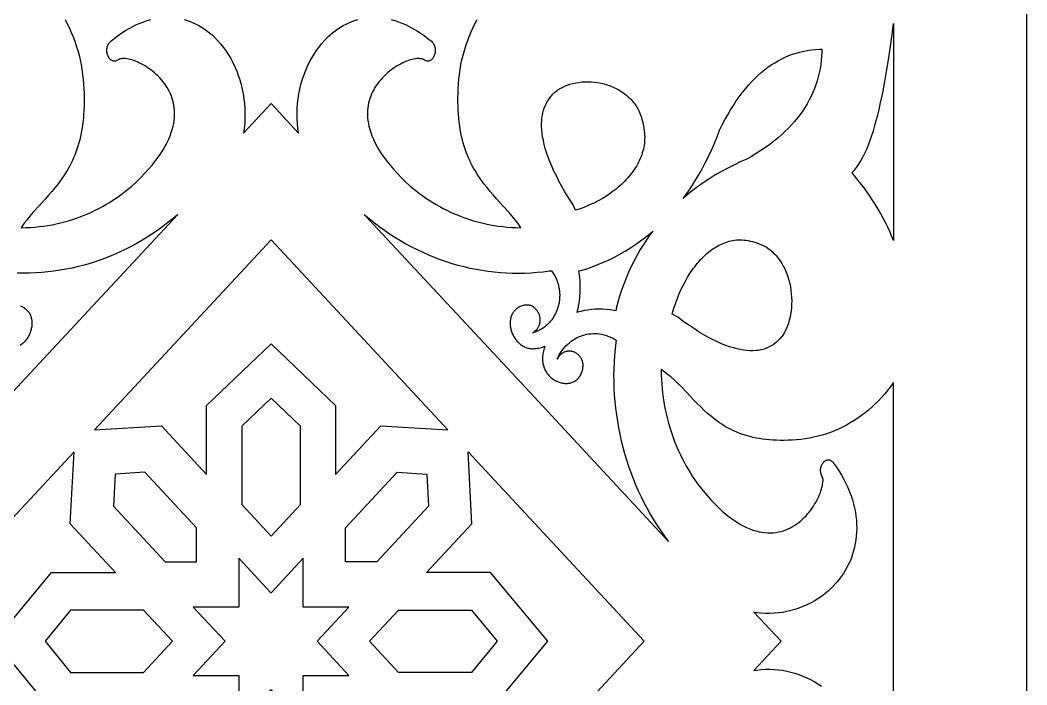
# Model space of a CAD drawing. Extents: x -170 to 170, y -482 to 482.
# Drawn here: x -56.4 to 170, y -160.6 to -11.2 of the extents above; entities that cross this region are included whole.
import ezdxf

# ---------------------------------------------------------------- set-up
doc = ezdxf.new("R2010")
doc.units = 0
doc.header["$MEASUREMENT"] = 0
doc.layers.add('LAYER_1', color=18, linetype='CONTINUOUS')

msp = doc.modelspace()

# ---------------------------------------------------------------- linework, layer by layer
at = {"layer": 'LAYER_1'}
for points in [[(170, -482.5), (170, 482.5), (-170, 482.5), (-170, -482.5)], [(139.98, -60.67), (139.58, -59.68), (139.16, -58.69), (138.71, -57.69), (138.22, -56.69), (137.71, -55.69), (137.16, -54.68), (136.58, -53.67), (135.96, -52.65), (135.31, -51.64), (134.63, -50.62), (133.91, -49.6), (133.16, -48.58), (132.37, -47.56), (131.54, -46.53), (130.68, -45.51), (130.95, -45.22), (131.21, -44.92), (131.46, -44.6), (131.71, -44.26), (132.2, -43.55), (132.67, -42.78), (133.12, -41.95), (133.56, -41.07), (133.97, -40.15), (134.37, -39.18), (134.76, -38.16), (135.12, -37.1), (135.48, -36.01), (135.82, -34.88), (136.14, -33.72), (136.45, -32.53), (136.75, -31.31), (137.04, -30.07), (137.31, -28.81), (137.58, -27.53), (137.83, -26.23), (138.07, -24.93), (138.53, -22.29), (138.94, -19.63), (139.33, -16.98), (139.69, -14.36), (140, -11.92), (140, -60.74)], [(123.88, -18.28), (123.83, -19.25), (123.75, -20.2), (123.63, -21.15), (123.48, -22.08), (123.3, -23), (123.08, -23.9), (122.83, -24.8), (122.55, -25.68), (122.23, -26.56), (121.88, -27.42), (121.49, -28.27), (121.07, -29.11), (120.61, -29.94), (120.11, -30.76), (119.58, -31.57), (119.01, -32.36), (118.4, -33.15), (117.76, -33.93), (117.07, -34.7), (116.35, -35.46), (115.59, -36.21), (114.79, -36.94), (113.95, -37.67), (113.07, -38.39), (112.16, -39.09), (111.2, -39.79), (110.19, -40.47), (109.15, -41.14), (108.07, -41.8), (107, -42.42), (105.55, -43.05), (104.07, -43.75), (102.62, -44.48), (101.2, -45.25), (99.83, -46.05), (98.49, -46.89), (97.2, -47.75), (95.94, -48.65), (94.71, -49.57), (93.53, -50.53), (92.68, -51.26), (93.36, -50.35), (94.25, -49.07), (95.11, -47.76), (95.94, -46.4), (96.75, -45.01), (97.52, -43.57), (98.27, -42.09), (98.98, -40.57), (99.66, -39.01), (100.31, -37.41), (100.9, -35.86), (101.47, -34.71), (102.09, -33.55), (102.71, -32.42), (103.35, -31.35), (103.99, -30.32), (104.65, -29.33), (105.31, -28.38), (105.99, -27.48), (106.68, -26.62), (107.37, -25.8), (108.08, -25.02), (108.79, -24.29), (109.52, -23.6), (110.25, -22.94), (110.99, -22.33), (111.74, -21.76), (112.51, -21.23), (113.28, -20.73), (114.06, -20.28), (114.85, -19.86), (115.65, -19.48), (116.46, -19.14), (117.28, -18.83), (118.12, -18.56), (118.96, -18.33), (119.81, -18.13), (120.68, -17.97), (121.56, -17.85), (122.44, -17.76), (123.35, -17.71), (123.89, -17.7)], [(84.03, -37.91), (84, -38.36), (83.96, -38.81), (83.9, -39.26), (83.83, -39.69), (83.74, -40.13), (83.64, -40.56), (83.51, -40.98), (83.38, -41.41), (83.23, -41.83), (83.06, -42.25), (82.88, -42.66), (82.68, -43.07), (82.47, -43.48), (82.24, -43.89), (81.99, -44.3), (81.74, -44.7), (81.46, -45.09), (81.18, -45.49), (80.88, -45.88), (80.56, -46.26), (80.24, -46.64), (79.9, -47.01), (79.54, -47.38), (79.18, -47.75), (78.8, -48.1), (78.41, -48.45), (78.02, -48.8), (77.61, -49.14), (77.19, -49.46), (76.76, -49.79), (76.35, -50.08), (75.44, -50.7), (74.52, -51.26), (73.58, -51.79), (72.63, -52.28), (71.66, -52.72), (70.69, -53.13), (69.72, -53.49), (68.76, -53.8), (68.51, -53.87), (67.86, -52.53), (66.86, -50.97), (66.11, -49.74), (65.41, -48.53), (64.76, -47.35), (64.17, -46.2), (63.63, -45.09), (63.14, -44), (62.71, -42.95), (62.32, -41.93), (61.98, -40.95), (61.69, -40), (61.45, -39.09), (61.25, -38.21), (61.09, -37.37), (60.97, -36.57), (60.9, -35.81), (60.86, -35.08), (60.85, -34.39), (60.88, -33.73), (60.94, -33.11), (61.03, -32.52), (61.14, -31.96), (61.28, -31.43), (61.45, -30.92), (61.64, -30.44), (61.86, -29.97), (62.1, -29.52), (62.38, -29.08), (62.68, -28.65), (63.01, -28.24), (63.38, -27.83), (63.76, -27.45), (63.91, -27.32), (64.11, -27.16), (64.32, -27), (64.54, -26.84), (64.77, -26.69), (64.98, -26.56), (65.52, -26.27), (66.06, -26.01), (66.64, -25.78), (67.24, -25.57), (67.87, -25.4), (68.53, -25.25), (69.2, -25.14), (69.89, -25.06), (70.59, -25.01), (71.31, -25), (72.03, -25.02), (72.75, -25.08), (73.47, -25.18), (74.19, -25.31), (74.9, -25.48), (75.59, -25.68), (76.28, -25.92), (76.95, -26.19), (77.63, -26.51), (77.92, -26.66), (78.23, -26.84), (78.53, -27.02), (78.83, -27.21), (79.12, -27.41), (79.41, -27.62), (79.69, -27.84), (79.96, -28.06), (80.23, -28.29), (80.49, -28.53), (80.74, -28.78), (80.98, -29.03), (81.22, -29.3), (81.45, -29.57), (81.67, -29.85), (81.89, -30.14), (82.09, -30.44), (82.29, -30.74), (82.48, -31.06), (82.58, -31.25), (82.78, -31.7), (83.01, -32.28), (83.22, -32.85), (83.4, -33.4), (83.56, -33.95), (83.69, -34.48), (83.8, -35), (83.88, -35.51), (83.95, -36.01), (84, -36.5), (84.03, -36.97), (84.04, -37.44)], [(55.17, -91.61), (20.95, -54.82), (22.05, -55.76), (23.18, -56.67), (24.32, -57.55), (25.49, -58.4), (26.67, -59.21), (27.87, -59.99), (29.09, -60.73), (30.33, -61.44), (31.58, -62.11), (32.84, -62.75), (34.12, -63.35), (35.41, -63.92), (36.72, -64.45), (38.03, -64.95), (39.36, -65.41), (40.69, -65.84), (42.03, -66.23), (43.38, -66.58), (44.74, -66.89), (46.1, -67.17), (47.47, -67.41), (48.84, -67.61), (50.21, -67.78), (51.59, -67.91), (52.97, -68), (54.34, -68.05), (55.72, -68.06), (57.1, -68.03), (58.47, -67.97), (59.84, -67.86), (61.21, -67.72), (62.57, -67.53), (63.05, -67.49), (63.22, -67.72), (63.39, -67.96), (63.54, -68.2), (63.69, -68.44), (63.83, -68.68), (63.96, -68.93), (64.08, -69.18), (64.19, -69.43), (64.3, -69.69), (64.39, -69.95), (64.48, -70.2), (64.56, -70.46), (64.63, -70.73), (64.69, -70.99), (64.75, -71.25), (64.8, -71.52), (64.84, -71.78), (64.87, -72.05), (64.89, -72.32), (64.91, -72.58), (64.92, -72.85), (64.92, -73.12), (64.91, -73.38), (64.9, -73.65), (64.88, -73.91), (64.85, -74.17), (64.81, -74.44), (64.77, -74.7), (64.72, -74.96), (64.66, -75.21), (64.59, -75.47), (64.52, -75.72), (64.44, -75.97), (64.36, -76.22), (64.26, -76.46), (64.16, -76.7), (64.06, -76.94), (63.94, -77.18), (63.82, -77.41), (63.7, -77.64), (63.56, -77.86), (63.42, -78.08), (63.28, -78.3), (63.13, -78.51), (62.97, -78.71), (62.8, -78.91), (62.63, -79.11), (62.46, -79.3), (62.27, -79.49), (62.08, -79.67), (61.89, -79.84), (61.69, -80.01), (61.48, -80.17), (61.27, -80.32), (61.05, -80.47), (60.83, -80.61), (60.6, -80.74), (60.36, -80.87), (60.12, -80.99), (59.88, -81.1), (59.63, -81.21), (59.37, -81.3), (59.11, -81.39), (58.84, -81.47), (59.04, -81.35), (59.25, -81.21), (59.44, -81.05), (59.63, -80.87), (59.74, -80.75), (59.84, -80.62), (59.94, -80.49), (60.02, -80.35), (60.1, -80.21), (60.18, -80.07), (60.25, -79.93), (60.31, -79.78), (60.36, -79.63), (60.41, -79.48), (60.44, -79.33), (60.48, -79.17), (60.5, -79.01), (60.52, -78.86), (60.53, -78.7), (60.53, -78.54), (60.53, -78.38), (60.52, -78.22), (60.5, -78.07), (60.48, -77.91), (60.45, -77.75), (60.41, -77.6), (60.36, -77.45), (60.31, -77.3), (60.25, -77.15), (60.18, -77), (60.11, -76.86), (60.03, -76.72), (59.94, -76.58), (59.84, -76.45), (59.74, -76.32), (59.63, -76.19), (59.5, -76.06), (59.37, -75.93), (59.23, -75.81), (59.08, -75.69), (58.92, -75.59), (58.76, -75.5), (58.58, -75.42), (58.4, -75.35), (58.21, -75.3), (58.02, -75.25), (57.81, -75.23), (57.6, -75.21), (57.38, -75.21), (57.16, -75.23), (56.93, -75.26), (56.7, -75.31), (56.45, -75.39), (56.22, -75.47), (56, -75.57), (55.79, -75.68), (55.59, -75.79), (55.4, -75.92), (55.23, -76.05), (55.06, -76.19), (54.91, -76.34), (54.76, -76.5), (54.63, -76.66), (54.5, -76.83), (54.39, -77), (54.29, -77.18), (54.19, -77.37), (54.11, -77.56), (54.04, -77.75), (53.97, -77.95), (53.92, -78.15), (53.87, -78.36), (53.84, -78.57), (53.81, -78.78), (53.79, -78.99), (53.79, -79.21), (53.79, -79.43), (53.79, -79.64), (53.81, -79.86), (53.84, -80.08), (53.87, -80.3), (53.92, -80.52), (53.97, -80.74), (54.03, -80.95), (54.09, -81.17), (54.17, -81.38), (54.25, -81.59), (54.34, -81.8), (54.44, -82.01), (54.54, -82.21), (54.65, -82.41), (54.77, -82.6), (54.9, -82.79), (55.03, -82.97), (55.17, -83.15), (55.31, -83.33), (55.47, -83.49), (55.62, -83.65), (55.79, -83.81), (55.96, -83.95), (56.14, -84.09), (56.32, -84.22), (56.51, -84.35), (56.7, -84.46), (56.9, -84.56), (57.11, -84.66), (57.32, -84.75), (57.53, -84.82), (57.76, -84.88), (57.98, -84.94), (58.21, -84.98), (58.45, -85.01), (58.69, -85.03), (58.93, -85.03), (59.18, -85.02), (59.43, -85), (59.71, -84.97), (59.99, -84.93), (60.26, -84.88), (60.53, -84.81), (60.8, -84.74), (61.07, -84.66), (61.33, -84.56), (61.58, -84.46), (61.49, -84.73), (61.4, -85.01), (61.32, -85.3), (61.25, -85.59), (61.19, -85.88), (61.14, -86.17), (61.1, -86.47), (61.08, -86.77), (61.06, -87.04), (61.05, -87.31), (61.05, -87.57), (61.07, -87.83), (61.1, -88.08), (61.14, -88.33), (61.19, -88.57), (61.25, -88.81), (61.32, -89.04), (61.39, -89.27), (61.48, -89.49), (61.58, -89.71), (61.69, -89.91), (61.8, -90.12), (61.92, -90.31), (62.05, -90.5), (62.19, -90.69), (62.33, -90.87), (62.48, -91.04), (62.63, -91.2), (62.79, -91.36), (62.96, -91.51), (63.13, -91.65), (63.31, -91.78), (63.49, -91.91), (63.67, -92.03), (63.86, -92.14), (64.05, -92.25), (64.24, -92.34), (64.44, -92.43), (64.64, -92.51), (64.84, -92.58), (65.04, -92.65), (65.24, -92.7), (65.45, -92.75), (65.65, -92.79), (65.85, -92.81), (66.06, -92.83), (66.26, -92.84), (66.46, -92.84), (66.66, -92.83), (66.86, -92.81), (67.06, -92.79), (67.25, -92.75), (67.45, -92.7), (67.63, -92.64), (67.82, -92.57), (68, -92.49), (68.18, -92.4), (68.35, -92.3), (68.52, -92.19), (68.68, -92.07), (68.83, -91.94), (68.99, -91.79), (69.13, -91.64), (69.27, -91.47), (69.4, -91.29), (69.52, -91.1), (69.64, -90.9), (69.75, -90.69), (69.84, -90.46), (69.93, -90.23), (70.02, -89.98), (70.09, -89.71), (70.13, -89.46), (70.16, -89.21), (70.18, -88.97), (70.18, -88.74), (70.17, -88.51), (70.14, -88.29), (70.1, -88.08), (70.05, -87.88), (69.98, -87.68), (69.91, -87.5), (69.83, -87.32), (69.73, -87.15), (69.63, -86.99), (69.52, -86.84), (69.4, -86.69), (69.27, -86.56), (69.15, -86.44), (69.03, -86.33), (68.91, -86.23), (68.78, -86.13), (68.65, -86.04), (68.51, -85.96), (68.38, -85.89), (68.24, -85.83), (68.1, -85.77), (67.96, -85.72), (67.81, -85.68), (67.67, -85.64), (67.52, -85.62), (67.38, -85.6), (67.23, -85.59), (67.08, -85.58), (66.94, -85.59), (66.79, -85.6), (66.64, -85.62), (66.5, -85.65), (66.35, -85.68), (66.21, -85.72), (66.07, -85.77), (65.93, -85.83), (65.79, -85.89), (65.66, -85.97), (65.53, -86.05), (65.4, -86.13), (65.27, -86.23), (65.15, -86.33), (65.03, -86.44), (64.92, -86.56), (64.75, -86.76), (64.61, -86.97), (64.48, -87.19), (64.36, -87.41), (64.47, -87.16), (64.58, -86.91), (64.71, -86.67), (64.83, -86.43), (65.1, -85.97), (65.39, -85.54), (65.7, -85.12), (66.03, -84.73), (66.38, -84.35), (66.74, -84), (67.11, -83.68), (67.5, -83.37), (67.9, -83.09), (68.32, -82.84), (68.74, -82.6), (69.18, -82.39), (69.62, -82.21), (70.07, -82.05), (70.53, -81.91), (71, -81.8), (71.47, -81.72), (71.94, -81.66), (72.42, -81.63), (72.9, -81.63), (73.38, -81.65), (73.86, -81.7), (74.34, -81.78), (74.82, -81.89), (75.29, -82.02), (75.77, -82.18), (76.23, -82.38), (76.69, -82.6), (77.15, -82.85), (77.59, -83.13), (77.55, -83.65), (77.38, -85.11), (77.25, -86.58), (77.15, -88.05), (77.09, -89.53), (77.06, -91.01), (77.07, -92.49), (77.12, -93.97), (77.2, -95.45), (77.32, -96.93), (77.48, -98.41), (77.67, -99.89), (77.89, -101.36), (78.15, -102.82), (78.44, -104.28), (78.77, -105.73), (79.13, -107.17), (79.52, -108.61), (79.95, -110.03), (80.41, -111.45), (80.91, -112.85), (81.44, -114.24), (82, -115.62), (82.59, -116.98), (83.22, -118.32), (83.88, -119.65), (84.57, -120.96), (85.29, -122.26), (86.05, -123.53), (86.83, -124.78), (87.65, -126.01), (88.5, -127.22), (89.38, -128.41)], [(85.45, -59.14), (84.62, -60.32), (83.82, -61.53), (83.06, -62.76), (82.34, -64), (81.66, -65.27), (81.02, -66.55), (80.42, -67.86), (79.86, -69.17), (79.34, -70.51), (78.86, -71.86), (78.41, -73.22), (78.01, -74.59), (77.64, -75.98), (77.52, -76.49), (77.13, -76.41), (76.25, -76.28), (75.39, -76.19), (74.54, -76.15), (73.69, -76.14), (72.86, -76.17), (72.04, -76.23), (71.24, -76.34), (70.45, -76.47), (69.68, -76.64), (68.92, -76.85), (68.88, -76.86), (68.89, -76.82), (69.08, -76), (69.24, -75.17), (69.37, -74.32), (69.46, -73.46), (69.52, -72.58), (69.55, -71.68), (69.54, -70.78), (69.5, -69.86), (69.42, -68.93), (69.3, -67.99), (69.23, -67.56), (69.69, -67.43), (70.99, -67.04), (72.26, -66.61), (73.53, -66.13), (74.79, -65.61), (76.03, -65.05), (77.25, -64.44), (78.46, -63.8), (79.66, -63.11), (80.83, -62.38), (81.99, -61.6), (83.13, -60.79), (84.25, -59.93), (85.36, -59.04), (85.86, -58.6)], [(0, -83.93), (14.5, -97.84), (14.5, -113.33), (24.67, -102.38), (39.74, -103.3), (0, -60.56), (-39.74, -103.3), (-24.67, -102.38), (-14.5, -113.33), (-14.5, -97.84)], [(117.09, -75.01), (117.04, -75.77), (116.97, -76.51), (116.86, -77.24), (116.73, -77.94), (116.56, -78.62), (116.37, -79.27), (116.16, -79.89), (115.92, -80.47), (115.64, -81.05), (115.52, -81.28), (115.38, -81.53), (115.24, -81.76), (115.09, -81.99), (114.94, -82.21), (114.82, -82.36), (114.46, -82.78), (114.09, -83.17), (113.7, -83.53), (113.3, -83.85), (112.9, -84.15), (112.48, -84.41), (112.04, -84.64), (111.59, -84.85), (111.12, -85.03), (110.62, -85.18), (110.1, -85.31), (109.56, -85.4), (108.98, -85.46), (108.37, -85.49), (107.72, -85.49), (107.05, -85.45), (106.34, -85.36), (105.59, -85.24), (104.81, -85.07), (104, -84.85), (103.15, -84.59), (102.27, -84.28), (101.35, -83.92), (100.41, -83.5), (99.43, -83.03), (98.42, -82.5), (97.38, -81.92), (96.32, -81.29), (95.22, -80.59), (94.1, -79.84), (92.95, -79.03), (91.5, -77.96), (90.25, -77.26), (90.32, -76.99), (90.61, -75.95), (90.94, -74.91), (91.32, -73.87), (91.73, -72.83), (92.19, -71.8), (92.68, -70.79), (93.2, -69.81), (93.77, -68.82), (94.05, -68.38), (94.35, -67.92), (94.66, -67.47), (94.97, -67.03), (95.29, -66.6), (95.61, -66.19), (95.95, -65.78), (96.28, -65.39), (96.63, -65.01), (96.98, -64.64), (97.33, -64.29), (97.69, -63.95), (98.05, -63.63), (98.41, -63.32), (98.78, -63.03), (99.16, -62.75), (99.53, -62.49), (99.91, -62.25), (100.29, -62.02), (100.67, -61.8), (101.06, -61.61), (101.45, -61.43), (101.84, -61.27), (102.23, -61.12), (102.63, -60.99), (103.03, -60.88), (103.43, -60.78), (103.84, -60.7), (104.25, -60.64), (104.67, -60.59), (105.1, -60.57), (105.53, -60.56), (105.96, -60.57), (106.41, -60.6), (106.86, -60.65), (107.33, -60.72), (107.8, -60.82), (108.28, -60.93), (108.78, -61.08), (109.28, -61.24), (109.8, -61.44), (110.33, -61.66), (110.87, -61.91), (111.29, -62.12), (111.46, -62.23), (111.76, -62.44), (112.04, -62.65), (112.32, -62.87), (112.59, -63.1), (112.85, -63.34), (113.1, -63.59), (113.35, -63.84), (113.58, -64.1), (113.81, -64.37), (114.04, -64.65), (114.25, -64.94), (114.46, -65.23), (114.66, -65.53), (114.85, -65.84), (115.04, -66.15), (115.22, -66.48), (115.39, -66.81), (115.55, -67.14), (115.69, -67.45), (115.99, -68.18), (116.24, -68.9), (116.46, -69.64), (116.65, -70.39), (116.81, -71.15), (116.93, -71.92), (117.02, -72.7), (117.08, -73.47), (117.1, -74.25)], [(0, -127.18), (6.6, -120.1), (6.6, -102.42), (0, -96.18), (-6.6, -102.42), (-6.6, -120.1)], [(-44.3, -193.47), (-45.15, -177.27), (-34.97, -166.32), (-49.37, -166.32), (-62.22, -150.83), (-49.37, -135.35), (-34.97, -135.35), (-45.15, -124.4), (-44.3, -108.2), (-83.94, -150.83)], [(44.3, -193.47), (45.15, -177.27), (34.97, -166.32), (49.37, -166.32), (62.22, -150.83), (49.37, -135.35), (34.97, -135.35), (45.15, -124.4), (44.3, -108.2), (83.94, -150.83)], [(-23.81, -132.92), (-16.75, -132.92), (-16.75, -125.34), (-28.38, -112.83), (-35.06, -113.24), (-35.43, -120.42)], [(23.81, -132.92), (16.75, -132.92), (16.75, -125.34), (28.38, -112.83), (35.06, -113.24), (35.43, -120.42)], [(0, -161.76), (0.01, -161.76), (0.02, -161.76), (7.26, -169.56), (7.26, -158.54), (17.51, -158.54), (10.35, -150.83), (17.51, -143.13), (7.26, -143.13), (7.26, -132.11), (0.02, -139.91), (0.01, -139.91), (0, -139.91), (-0.01, -139.91), (-0.02, -139.91), (-7.26, -132.11), (-7.26, -143.13), (-17.51, -143.13), (-10.35, -150.83), (-17.51, -158.54), (-7.26, -158.54), (-7.26, -169.56), (-0.02, -161.76), (-0.01, -161.76)], [(-45.12, -157.83), (-28.67, -157.83), (-22.18, -150.83), (-28.67, -143.84), (-45.12, -143.84), (-50.84, -150.83)], [(45.12, -157.83), (28.67, -157.83), (22.18, -150.83), (28.67, -143.84), (45.12, -143.84), (50.84, -150.83)]]:
    msp.add_lwpolyline(points, close=True, dxfattribs=at)
for points in [[(-46.34, -11.03), (-45.84, -11.97), (-45.37, -12.93), (-44.94, -13.9), (-44.53, -14.9), (-44.15, -15.91), (-43.8, -16.93), (-43.48, -17.97), (-43.19, -19.02), (-42.94, -20.08), (-42.72, -21.16), (-42.53, -22.25), (-42.38, -23.34), (-42.27, -24.44), (-42.18, -25.53), (-42.11, -26.58), (-42.07, -27.6), (-42.04, -28.6), (-42.04, -29.58), (-42.06, -30.53), (-42.09, -31.45), (-42.15, -32.35), (-42.22, -33.23), (-42.32, -34.09), (-42.43, -34.92), (-42.55, -35.73), (-42.7, -36.53), (-42.86, -37.29), (-43.04, -38.04), (-43.24, -38.77), (-43.44, -39.48), (-43.67, -40.16), (-43.91, -40.83), (-44.16, -41.48), (-44.42, -42.11), (-44.69, -42.72), (-44.97, -43.31), (-45.27, -43.88), (-45.57, -44.44), (-45.89, -44.99), (-46.53, -46.02), (-47.2, -47), (-47.88, -47.93), (-48.59, -48.82), (-49.3, -49.68), (-50.02, -50.51), (-50.74, -51.31), (-52.17, -52.88), (-53.57, -54.44), (-54.23, -55.22), (-54.88, -56.02), (-55.51, -56.83), (-56.1, -57.67), (-56.21, -57.82), (-56.17, -57.82), (-55.15, -57.8), (-54.14, -57.75), (-53.14, -57.68), (-52.16, -57.58), (-51.18, -57.46), (-50.22, -57.32), (-49.26, -57.15), (-48.32, -56.96), (-47.39, -56.75), (-46.47, -56.52), (-45.56, -56.26), (-44.67, -55.99), (-43.78, -55.69), (-42.91, -55.37), (-42.05, -55.03), (-41.2, -54.68), (-40.36, -54.3), (-39.54, -53.91), (-38.73, -53.49), (-37.93, -53.06), (-37.14, -52.61), (-36.36, -52.15), (-35.6, -51.66), (-34.85, -51.16), (-34.11, -50.65), (-33.38, -50.12), (-32.67, -49.57), (-31.97, -49.01), (-31.31, -48.45), (-30.27, -47.49), (-29.29, -46.53), (-28.38, -45.59), (-27.54, -44.66), (-26.76, -43.75), (-26.05, -42.85), (-25.39, -41.97), (-24.8, -41.12), (-24.27, -40.28), (-23.8, -39.46), (-23.38, -38.66), (-23.01, -37.89), (-22.7, -37.14), (-22.43, -36.41), (-22.21, -35.71), (-22.03, -35.03), (-21.89, -34.37), (-21.79, -33.74), (-21.72, -33.13), (-21.68, -32.54), (-21.68, -31.96), (-21.71, -31.4), (-21.76, -30.86), (-21.84, -30.32), (-21.94, -29.79), (-22.08, -29.27), (-22.23, -28.76), (-22.41, -28.26), (-22.62, -27.76), (-22.85, -27.27), (-23.1, -26.79), (-23.38, -26.32), (-23.67, -25.86), (-23.99, -25.41), (-24.32, -24.97), (-24.67, -24.54), (-25.04, -24.13), (-25.42, -23.74), (-25.82, -23.36), (-26.22, -22.99), (-26.64, -22.64), (-27.06, -22.31), (-27.49, -22), (-27.92, -21.71), (-28.35, -21.44), (-28.79, -21.18), (-29.23, -20.95), (-29.66, -20.74), (-30.09, -20.55), (-30.51, -20.38), (-30.92, -20.23), (-31.32, -20.1), (-31.71, -20), (-32.09, -19.91), (-32.44, -19.85), (-32.78, -19.81), (-33.1, -19.8), (-33.39, -19.8), (-33.65, -19.82), (-33.87, -19.86), (-34.07, -19.91), (-34.22, -19.96), (-34.32, -20.02), (-34.48, -20.12), (-34.66, -20.23), (-34.84, -20.31), (-35.02, -20.36), (-35.19, -20.39), (-35.36, -20.38), (-35.52, -20.36), (-35.67, -20.31), (-35.82, -20.24), (-35.97, -20.15), (-36.1, -20.04), (-36.23, -19.92), (-36.34, -19.78), (-36.45, -19.62), (-36.55, -19.46), (-36.64, -19.28), (-36.72, -19.09), (-36.79, -18.89), (-36.84, -18.69), (-36.88, -18.48), (-36.91, -18.27), (-36.93, -18.05), (-36.93, -17.84), (-36.92, -17.62), (-36.89, -17.4), (-36.85, -17.19), (-36.79, -16.98), (-36.72, -16.78), (-36.62, -16.59), (-36.51, -16.4), (-36.38, -16.23), (-36.23, -16.07), (-36.07, -15.91), (-35.25, -15.25), (-34.41, -14.62), (-33.57, -14.03), (-32.74, -13.49), (-31.91, -13), (-31.08, -12.56), (-30.26, -12.16), (-29.45, -11.81), (-28.64, -11.5), (-27.83, -11.24), (-27.04, -11.02)], [(-19.55, -11.02), (-18.86, -11.23), (-18.19, -11.47), (-17.52, -11.74), (-16.87, -12.04), (-16.23, -12.37), (-15.61, -12.74), (-15.01, -13.13), (-14.41, -13.55), (-13.84, -14), (-13.28, -14.48), (-12.71, -15.01), (-11.35, -16.48), (-10.72, -17.27), (-10.14, -18.08), (-9.59, -18.92), (-9.07, -19.8), (-8.59, -20.7), (-8.14, -21.64), (-7.73, -22.6), (-7.36, -23.59), (-7.03, -24.6), (-6.73, -25.63), (-6.48, -26.68), (-6.27, -27.75), (-6.1, -28.83), (-5.97, -29.93), (-5.89, -31.03), (-5.86, -32.15), (-5.87, -33.27), (-5.93, -34.4), (-6.04, -35.52), (-6.19, -36.57), (0, -29.91), (6.19, -36.57), (6.04, -35.52), (5.93, -34.4), (5.87, -33.27), (5.86, -32.15), (5.89, -31.03), (5.97, -29.93), (6.1, -28.83), (6.27, -27.75), (6.48, -26.68), (6.73, -25.63), (7.03, -24.6), (7.36, -23.59), (7.73, -22.6), (8.14, -21.64), (8.59, -20.7), (9.07, -19.8), (9.59, -18.92), (10.14, -18.08), (10.72, -17.27), (11.35, -16.48), (12.71, -15.01), (13.28, -14.48), (13.84, -14), (14.41, -13.55), (15.01, -13.13), (15.61, -12.74), (16.23, -12.37), (16.87, -12.04), (17.52, -11.74), (18.19, -11.47), (18.86, -11.23), (19.55, -11.02)], [(27.04, -11.02), (27.83, -11.24), (28.64, -11.5), (29.45, -11.81), (30.26, -12.16), (31.08, -12.56), (31.91, -13), (32.74, -13.49), (33.57, -14.03), (34.41, -14.62), (35.25, -15.25), (36.07, -15.91), (36.23, -16.07), (36.38, -16.23), (36.51, -16.4), (36.62, -16.59), (36.72, -16.78), (36.79, -16.98), (36.85, -17.19), (36.89, -17.4), (36.92, -17.62), (36.93, -17.84), (36.93, -18.05), (36.91, -18.27), (36.88, -18.48), (36.84, -18.69), (36.79, -18.89), (36.72, -19.09), (36.64, -19.28), (36.55, -19.46), (36.45, -19.62), (36.34, -19.78), (36.23, -19.92), (36.1, -20.04), (35.97, -20.15), (35.82, -20.24), (35.67, -20.31), (35.52, -20.36), (35.36, -20.38), (35.19, -20.39), (35.02, -20.36), (34.84, -20.31), (34.66, -20.23), (34.48, -20.12), (34.32, -20.02), (34.22, -19.96), (34.07, -19.91), (33.87, -19.86), (33.65, -19.82), (33.39, -19.8), (33.1, -19.8), (32.78, -19.81), (32.44, -19.85), (32.09, -19.91), (31.71, -20), (31.32, -20.1), (30.92, -20.23), (30.51, -20.38), (30.09, -20.55), (29.66, -20.74), (29.23, -20.95), (28.79, -21.18), (28.35, -21.44), (27.92, -21.71), (27.49, -22), (27.06, -22.31), (26.64, -22.64), (26.22, -22.99), (25.82, -23.36), (25.42, -23.74), (25.04, -24.13), (24.67, -24.54), (24.32, -24.97), (23.99, -25.41), (23.67, -25.86), (23.38, -26.32), (23.1, -26.79), (22.85, -27.27), (22.62, -27.76), (22.41, -28.26), (22.23, -28.76), (22.08, -29.27), (21.94, -29.79), (21.84, -30.32), (21.76, -30.86), (21.71, -31.4), (21.68, -31.96), (21.68, -32.54), (21.72, -33.13), (21.79, -33.74), (21.89, -34.37), (22.03, -35.03), (22.21, -35.71), (22.43, -36.41), (22.7, -37.14), (23.01, -37.89), (23.38, -38.66), (23.8, -39.46), (24.27, -40.28), (24.8, -41.12), (25.39, -41.97), (26.05, -42.85), (26.76, -43.75), (27.54, -44.66), (28.38, -45.59), (29.29, -46.53), (30.27, -47.49), (31.31, -48.45), (31.97, -49.01), (32.67, -49.57), (33.38, -50.12), (34.11, -50.65), (34.85, -51.16), (35.6, -51.66), (36.36, -52.15), (37.14, -52.61), (37.93, -53.06), (38.73, -53.49), (39.54, -53.91), (40.36, -54.3), (41.2, -54.68), (42.05, -55.03), (42.91, -55.37), (43.78, -55.69), (44.67, -55.99), (45.56, -56.26), (46.47, -56.52), (47.39, -56.75), (48.32, -56.96), (49.26, -57.15), (50.22, -57.32), (51.18, -57.46), (52.16, -57.58), (53.14, -57.68), (54.14, -57.75), (55.15, -57.8), (56.17, -57.82), (56.21, -57.82), (56.1, -57.67), (55.51, -56.83), (54.88, -56.02), (54.23, -55.22), (53.57, -54.44), (52.17, -52.88), (50.74, -51.31), (50.02, -50.51), (49.3, -49.68), (48.59, -48.82), (47.88, -47.93), (47.2, -47), (46.53, -46.02), (45.89, -44.99), (45.57, -44.44), (45.27, -43.88), (44.97, -43.31), (44.69, -42.72), (44.42, -42.11), (44.16, -41.48), (43.91, -40.83), (43.67, -40.16), (43.44, -39.48), (43.24, -38.77), (43.04, -38.04), (42.86, -37.29), (42.7, -36.53), (42.55, -35.73), (42.43, -34.92), (42.32, -34.09), (42.22, -33.23), (42.15, -32.35), (42.09, -31.45), (42.06, -30.53), (42.04, -29.58), (42.04, -28.6), (42.07, -27.6), (42.11, -26.58), (42.18, -25.53), (42.27, -24.44), (42.38, -23.34), (42.53, -22.25), (42.72, -21.16), (42.94, -20.08), (43.19, -19.02), (43.48, -17.97), (43.8, -16.93), (44.15, -15.91), (44.53, -14.9), (44.94, -13.9), (45.37, -12.93), (45.84, -11.97), (46.34, -11.03)], [(-89.38, -128.41), (-55.17, -91.61), (-20.95, -54.82), (-22.05, -55.76), (-23.18, -56.67), (-24.32, -57.55), (-25.49, -58.4), (-26.67, -59.21), (-27.87, -59.99), (-29.09, -60.73), (-30.33, -61.44), (-31.58, -62.11), (-32.84, -62.75), (-34.12, -63.35), (-35.41, -63.92), (-36.72, -64.45), (-38.03, -64.95), (-39.36, -65.41), (-40.69, -65.84), (-42.03, -66.23), (-43.38, -66.58), (-44.74, -66.89), (-46.1, -67.17), (-47.47, -67.41), (-48.84, -67.61), (-50.21, -67.78), (-51.59, -67.91), (-52.97, -68), (-54.34, -68.05), (-55.72, -68.06), (-57.1, -68.03)], [(-56.45, -75.39), (-56.22, -75.47), (-56, -75.57), (-55.79, -75.68), (-55.59, -75.79), (-55.4, -75.92), (-55.23, -76.05), (-55.06, -76.19), (-54.91, -76.34), (-54.76, -76.5), (-54.63, -76.66), (-54.5, -76.83), (-54.39, -77), (-54.29, -77.18), (-54.19, -77.37), (-54.11, -77.56), (-54.04, -77.75), (-53.97, -77.95), (-53.92, -78.15), (-53.87, -78.36), (-53.84, -78.57), (-53.81, -78.78), (-53.79, -78.99), (-53.79, -79.21), (-53.79, -79.43), (-53.79, -79.64), (-53.81, -79.86), (-53.84, -80.08), (-53.87, -80.3), (-53.92, -80.52), (-53.97, -80.74), (-54.03, -80.95), (-54.09, -81.17), (-54.17, -81.38), (-54.25, -81.59), (-54.34, -81.8), (-54.44, -82.01), (-54.54, -82.21), (-54.65, -82.41), (-54.77, -82.6), (-54.9, -82.79), (-55.03, -82.97), (-55.17, -83.15), (-55.31, -83.33), (-55.47, -83.49), (-55.62, -83.65), (-55.79, -83.81), (-55.96, -83.95), (-56.14, -84.09), (-56.32, -84.22), (-56.51, -84.35)], [(140, -209.02), (140, -92.65), (139.95, -92.72), (139.33, -93.58), (138.69, -94.41), (138.03, -95.21), (137.34, -95.99), (136.63, -96.74), (135.9, -97.46), (135.15, -98.15), (134.38, -98.82), (133.6, -99.46), (132.79, -100.07), (131.97, -100.65), (131.13, -101.2), (130.28, -101.72), (129.42, -102.2), (128.54, -102.66), (127.64, -103.09), (126.74, -103.48), (125.82, -103.84), (124.9, -104.17), (123.96, -104.47), (123.02, -104.73), (122.06, -104.95), (121.1, -105.14), (120.13, -105.3), (119.16, -105.42), (118.19, -105.51), (117.24, -105.58), (116.32, -105.62), (115.42, -105.65), (114.55, -105.65), (113.71, -105.63), (112.88, -105.6), (112.08, -105.54), (111.3, -105.46), (110.55, -105.37), (109.81, -105.26), (109.09, -105.13), (108.4, -104.98), (107.72, -104.81), (107.06, -104.63), (106.42, -104.43), (105.8, -104.22), (105.19, -103.99), (104.6, -103.75), (104.03, -103.49), (103.47, -103.22), (102.93, -102.94), (102.4, -102.64), (101.88, -102.34), (101.38, -102.02), (100.88, -101.69), (99.94, -101.02), (99.05, -100.31), (98.19, -99.58), (97.36, -98.83), (96.57, -98.06), (95.8, -97.29), (95.05, -96.51), (93.6, -94.98), (92.14, -93.48), (91.42, -92.76), (90.67, -92.06), (89.91, -91.38), (89.12, -90.73), (88.29, -90.1), (87.88, -89.81), (87.76, -89.73), (87.76, -89.88), (87.78, -90.94), (87.82, -91.99), (87.89, -93.02), (87.97, -94.04), (88.08, -95.05), (88.21, -96.05), (88.36, -97.04), (88.53, -98.02), (88.72, -98.98), (88.93, -99.94), (89.16, -100.88), (89.41, -101.81), (89.68, -102.73), (89.96, -103.64), (90.27, -104.54), (90.59, -105.43), (90.93, -106.31), (91.29, -107.17), (91.66, -108.02), (92.06, -108.87), (92.46, -109.7), (92.89, -110.51), (93.33, -111.32), (93.79, -112.11), (94.26, -112.9), (94.75, -113.67), (95.25, -114.42), (95.77, -115.17), (96.28, -115.88), (97.17, -116.98), (98.06, -118.03), (98.93, -119.01), (99.8, -119.92), (100.65, -120.76), (101.48, -121.53), (102.31, -122.24), (103.12, -122.88), (103.92, -123.47), (104.7, -123.99), (105.47, -124.46), (106.22, -124.88), (106.96, -125.24), (107.69, -125.54), (108.4, -125.81), (109.1, -126.02), (109.78, -126.19), (110.44, -126.31), (111.1, -126.39), (111.73, -126.44), (112.35, -126.44), (112.96, -126.41), (113.56, -126.34), (114.13, -126.24), (114.7, -126.11), (115.25, -125.95), (115.79, -125.76), (116.31, -125.54), (116.81, -125.3), (117.31, -125.03), (117.78, -124.74), (118.25, -124.43), (118.69, -124.1), (119.13, -123.75), (119.54, -123.38), (119.94, -123), (120.33, -122.6), (120.69, -122.19), (121.04, -121.77), (121.38, -121.35), (121.69, -120.91), (121.99, -120.47), (122.27, -120.02), (122.53, -119.58), (122.77, -119.13), (123, -118.69), (123.2, -118.25), (123.38, -117.82), (123.55, -117.39), (123.69, -116.98), (123.82, -116.58), (123.92, -116.2), (124, -115.84), (124.07, -115.51), (124.11, -115.2), (124.14, -114.92), (124.15, -114.68), (124.15, -114.47), (124.14, -114.31), (124.12, -114.19), (124.1, -114.12), (124.09, -114.08), (124.09, -114.07), (124.01, -113.94), (123.9, -113.72), (123.8, -113.5), (123.72, -113.27), (123.67, -113.04), (123.63, -112.82), (123.61, -112.59), (123.61, -112.37), (123.62, -112.15), (123.65, -111.94), (123.69, -111.73), (123.74, -111.53), (123.81, -111.33), (123.89, -111.15), (123.98, -110.98), (124.08, -110.81), (124.2, -110.66), (124.31, -110.52), (124.44, -110.4), (124.57, -110.29), (124.71, -110.2), (124.86, -110.13), (125.01, -110.07), (125.16, -110.03), (125.31, -110.02), (125.47, -110.03), (125.63, -110.05), (125.79, -110.11), (125.94, -110.19), (126.1, -110.29), (126.25, -110.42), (126.4, -110.58), (126.54, -110.77), (127.16, -111.66), (127.76, -112.58), (128.32, -113.49), (128.83, -114.41), (129.3, -115.34), (129.73, -116.26), (130.12, -117.18), (130.46, -118.1), (130.76, -119.02), (131.02, -119.94), (131.24, -120.86), (131.42, -121.78), (131.56, -122.69), (131.66, -123.6), (131.71, -124.5), (131.73, -125.4), (131.71, -126.28), (131.64, -127.15), (131.54, -128.01), (131.41, -128.85), (131.23, -129.68), (131.03, -130.48), (130.79, -131.27), (130.52, -132.04), (130.22, -132.78), (129.89, -133.51), (129.53, -134.21), (129.15, -134.89), (128.74, -135.55), (128.31, -136.18), (127.86, -136.8), (127.37, -137.42), (126, -138.88), (125.28, -139.55), (124.54, -140.16), (123.78, -140.74), (122.99, -141.27), (122.18, -141.77), (121.35, -142.23), (120.5, -142.65), (119.63, -143.03), (118.74, -143.37), (117.84, -143.67), (116.92, -143.93), (115.99, -144.14), (115.05, -144.32), (114.1, -144.44), (113.15, -144.53), (112.18, -144.56), (111.22, -144.55), (110.24, -144.49), (109.27, -144.39), (108.62, -144.28), (114.71, -150.83), (108.62, -157.39), (109.27, -157.28), (110.24, -157.18), (111.22, -157.12), (112.18, -157.11), (113.15, -157.14), (114.1, -157.23), (115.05, -157.35), (115.99, -157.52), (116.92, -157.74), (117.84, -158), (118.74, -158.3), (119.63, -158.64), (120.5, -159.02), (121.35, -159.44), (122.18, -159.9), (122.99, -160.4), (123.78, -160.93)]]:
    msp.add_lwpolyline(points, dxfattribs=at)

doc.saveas('drawing.dxf')
